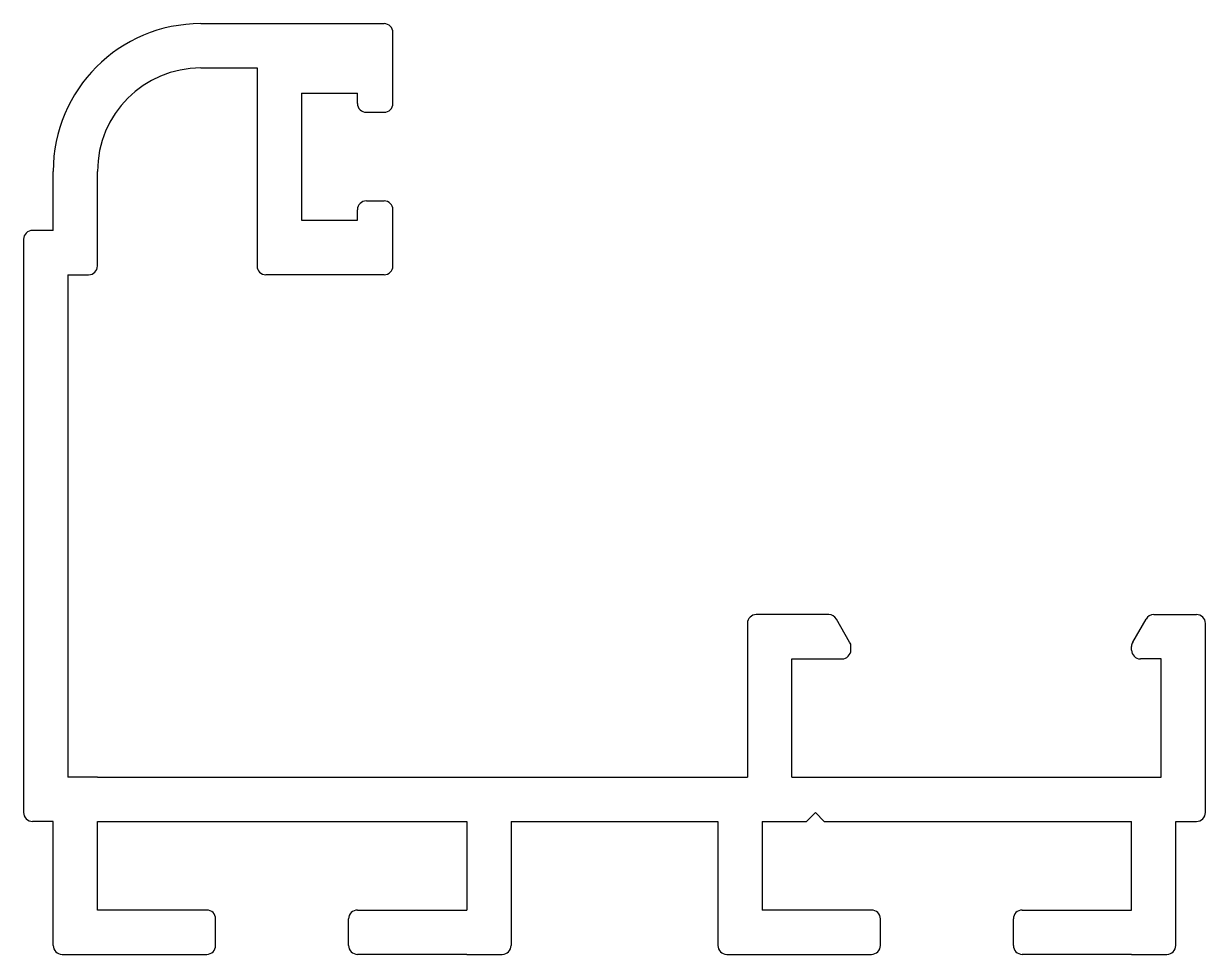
# Model space of a CAD drawing. Extents: x -11.6 to 28.4, y -12.3 to 19.2.
import ezdxf

# ---------------------------------------------------------------- set-up
doc = ezdxf.new("R2010")
doc.units = 0
doc.header["$LTSCALE"] = 0.5
doc.layers.get('0').update_dxf_attribs({"linetype": 'CONTINUOUS'})

msp = doc.modelspace()

# ---------------------------------------------------------------- linework, layer by layer
for p, q in [((-5.617, 19.178), (0.583, 19.178)), ((0.883, 16.478), (0.883, 18.878)), ((-5.617, 17.678), (-3.717, 17.678)), ((-3.717, 17.678), (-3.717, 10.978)), ((-2.217, 16.828), (-2.217, 12.528)), ((-2.217, 16.828), (-0.317, 16.828)), ((-0.317, 16.478), (-0.317, 16.828)), ((-0.017, 16.178), (0.583, 16.178)), ((-10.617, 12.178), (-10.617, 14.178)), ((-9.117, 10.978), (-9.117, 14.178)), ((-0.317, 12.528), (-0.317, 12.878)), ((-0.017, 13.178), (0.583, 13.178)), ((0.883, 10.978), (0.883, 12.878)), ((-2.217, 12.528), (-0.317, 12.528)), ((-10.617, 12.178), (-11.317, 12.178)), ((-11.617, 11.878), (-11.617, -7.522)), ((-10.117, 10.678), (-10.117, -6.322)), ((-10.117, 10.678), (-9.417, 10.678)), ((0.583, 10.678), (-3.417, 10.678)), ((12.883, -1.122), (12.883, -6.322)), ((15.633, -0.822), (13.183, -0.822)), ((16.343, -1.752), (15.892, -0.972)), ((25.923, -1.752), (26.374, -0.972)), ((26.634, -0.822), (28.083, -0.822)), ((28.383, -7.522), (28.383, -1.122)), ((16.383, -1.822), (16.343, -1.752)), ((16.383, -1.902), (16.383, -1.822)), ((16.383, -2.022), (16.383, -1.902)), ((25.883, -2.022), (25.883, -1.902)), ((14.383, -6.322), (14.383, -2.322)), ((14.383, -2.322), (16.083, -2.322)), ((26.883, -2.322), (26.183, -2.322)), ((26.883, -6.322), (26.883, -2.322)), ((-9.117, -6.322), (-10.117, -6.322)), ((-9.117, -6.322), (12.883, -6.322)), ((14.383, -6.322), (25.883, -6.322)), ((25.883, -6.322), (26.883, -6.322)), ((15.183, -7.522), (14.883, -7.822)), ((15.483, -7.822), (15.183, -7.522)), ((-10.617, -7.822), (-11.317, -7.822)), ((-10.617, -12.022), (-10.617, -7.822)), ((-9.117, -10.822), (-9.117, -7.822)), ((-9.117, -7.822), (3.383, -7.822)), ((3.383, -7.822), (3.383, -10.822)), ((4.883, -7.822), (4.883, -12.022)), ((4.883, -7.822), (11.883, -7.822)), ((11.883, -7.822), (11.883, -12.022)), ((13.383, -7.822), (13.383, -10.822)), ((13.383, -7.822), (14.883, -7.822)), ((15.483, -7.822), (25.883, -7.822)), ((25.883, -10.822), (25.883, -7.822)), ((27.383, -12.022), (27.383, -7.822)), ((27.383, -7.822), (28.083, -7.822)), ((-5.417, -10.822), (-9.117, -10.822)), ((-5.117, -12.022), (-5.117, -11.122)), ((-0.617, -12.022), (-0.617, -11.122)), ((-0.317, -10.822), (3.383, -10.822)), ((17.083, -10.822), (13.383, -10.822)), ((17.383, -12.022), (17.383, -11.122)), ((21.883, -12.022), (21.883, -11.122)), ((22.183, -10.822), (25.883, -10.822)), ((-10.317, -12.322), (-9.117, -12.322)), ((-9.117, -12.322), (-5.417, -12.322)), ((3.383, -12.322), (-0.317, -12.322)), ((3.383, -12.322), (4.583, -12.322)), ((12.183, -12.322), (13.383, -12.322)), ((13.383, -12.322), (17.083, -12.322)), ((25.883, -12.322), (22.183, -12.322)), ((25.883, -12.322), (27.083, -12.322))]:
    msp.add_line(p, q)
for centre, radius, start, end in [((-5.617, 14.178), 5, 90, 180), ((0.583, 18.878), 0.3, 0, 90), ((-5.617, 14.178), 3.5, 90, 180), ((-0.017, 16.478), 0.3, 180, 270), ((0.583, 16.478), 0.3, 270, 0), ((-0.017, 12.878), 0.3, 90, 180), ((0.583, 12.878), 0.3, 0, 90), ((-11.317, 11.878), 0.3, 90, 180), ((-9.417, 10.978), 0.3, 270, 0), ((-3.417, 10.978), 0.3, 180, 270), ((0.583, 10.978), 0.3, 270, 0), ((13.183, -1.122), 0.3, 90, 180), ((15.633, -1.122), 0.3, 30, 90), ((26.634, -1.122), 0.3, 90, 150), ((28.083, -1.122), 0.3, 0, 90), ((26.183, -1.902), 0.3, 150, 180), ((16.083, -2.022), 0.3, 270, 0), ((26.183, -2.022), 0.3, 180, 270), ((-11.317, -7.522), 0.3, 180, 270), ((28.083, -7.522), 0.3, 270, 0), ((-5.417, -11.122), 0.3, 0, 90), ((-0.317, -11.122), 0.3, 90, 180), ((17.083, -11.122), 0.3, 0, 90), ((22.183, -11.122), 0.3, 90, 180), ((-10.317, -12.022), 0.3, 180, 270), ((-5.417, -12.022), 0.3, 270, 0), ((-0.317, -12.022), 0.3, 180, 270), ((4.583, -12.022), 0.3, 270, 0), ((12.183, -12.022), 0.3, 180, 270), ((17.083, -12.022), 0.3, 270, 0), ((22.183, -12.022), 0.3, 180, 270), ((27.083, -12.022), 0.3, 270, 0)]:
    msp.add_arc(centre, radius, start, end)

doc.saveas('drawing.dxf')
